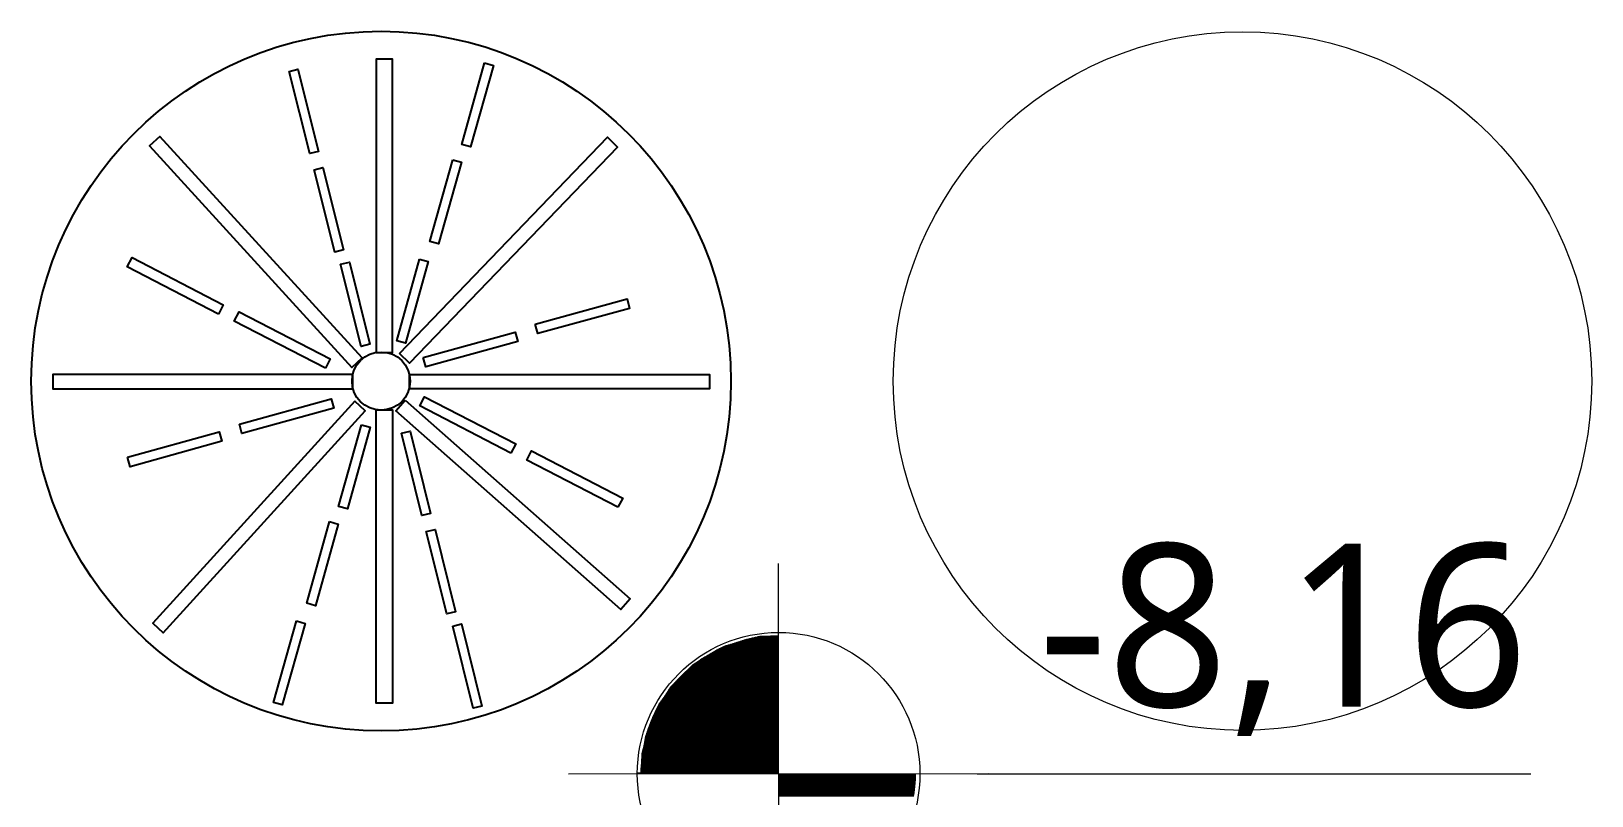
# Model space of a CAD drawing. Header units: millimetres. Extents: x 809 to 8159, y 33 to 4533.
# Drawn here: x 6592.3 to 6726.3, y 2395.2 to 2460.9 of the extents above; entities that cross this region are included whole.
import ezdxf

# ---------------------------------------------------------------- set-up
doc = ezdxf.new("R2010")
doc.units = ezdxf.units.MM
doc.layers.add('03 MENFEZ', color=3, linetype='Continuous')
doc.layers.add('AHŞAP KONFERANS SALONU TAVAN', color=6, linetype='Continuous', lineweight=0)
doc.layers.add('cevre kotlar', color=6, linetype='Continuous', lineweight=0)
doc.styles.get("Standard").update_dxf_attribs({"font": 'arial.ttf'})

# ---------------------------------------------------------------- blocks, each defined once
blk = doc.blocks.new('K_K')
at = {"layer": 'cevre kotlar', "color": 2, "lineweight": 0}
for p, q in [((-0.0088, 0.0012), (-0.0085, 0.7383)), ((-0.22, 0.438), (-0.0086, 0.438)), ((-0.2184, 0.4388), (-0.0086, 0.4388)), ((-0.2169, 0.4396), (-0.0086, 0.4396)), ((-0.2154, 0.4403), (-0.0086, 0.4403)), ((-0.2138, 0.4411), (-0.0086, 0.4411)), ((-0.2123, 0.4419), (-0.0086, 0.4419)), ((-0.2108, 0.4426), (-0.0086, 0.4426)), ((-0.2092, 0.4434), (-0.0086, 0.4434)), ((-0.2077, 0.4442), (-0.0086, 0.4442)), ((-0.2062, 0.4449), (-0.0086, 0.4449)), ((-0.2046, 0.4457), (-0.0086, 0.4457)), ((-0.2031, 0.4465), (-0.0086, 0.4465)), ((-0.2016, 0.4472), (-0.0086, 0.4472)), ((-0.2, 0.448), (-0.0086, 0.448)), ((-0.1985, 0.4488), (-0.0086, 0.4488)), ((-0.1966, 0.4495), (-0.0086, 0.4495)), ((-0.1939, 0.4503), (-0.0086, 0.4503)), ((-0.1911, 0.4511), (-0.0086, 0.4511)), ((-0.1883, 0.4518), (-0.0086, 0.4518)), ((-0.1856, 0.4526), (-0.0086, 0.4526)), ((-0.1828, 0.4534), (-0.0086, 0.4534)), ((-0.1801, 0.4541), (-0.0086, 0.4541)), ((-0.1773, 0.4549), (-0.0086, 0.4549)), ((-0.1745, 0.4557), (-0.0086, 0.4557)), ((-0.1718, 0.4565), (-0.0086, 0.4565)), ((-0.169, 0.4572), (-0.0086, 0.4572)), ((-0.1663, 0.458), (-0.0086, 0.458)), ((-0.164, 0.4588), (-0.0086, 0.4588)), ((-0.1617, 0.4595), (-0.0086, 0.4595)), ((-0.1594, 0.4603), (-0.0086, 0.4603)), ((-0.1571, 0.4611), (-0.0086, 0.4611)), ((-0.1548, 0.4618), (-0.0086, 0.4618)), ((-0.1525, 0.4626), (-0.0086, 0.4626)), ((-0.1502, 0.4634), (-0.0086, 0.4634)), ((-0.1479, 0.4641), (-0.0086, 0.4641)), ((-0.1456, 0.4649), (-0.0086, 0.4649)), ((-0.1433, 0.4657), (-0.0086, 0.4657)), ((-0.141, 0.4664), (-0.0086, 0.4664)), ((-0.1387, 0.4672), (-0.0086, 0.4672)), ((-0.1364, 0.468), (-0.0086, 0.468)), ((-0.1341, 0.4687), (-0.0086, 0.4687)), ((-0.1317, 0.4695), (-0.0086, 0.4695)), ((-0.1294, 0.4703), (-0.0086, 0.4703)), ((-0.1271, 0.471), (-0.0086, 0.471)), ((-0.1246, 0.4718), (-0.0086, 0.4718)), ((-0.1213, 0.4726), (-0.0086, 0.4726)), ((-0.1179, 0.4733), (-0.0086, 0.4733)), ((-0.1146, 0.4741), (-0.0086, 0.4741)), ((-0.1112, 0.4749), (-0.0086, 0.4749)), ((-0.1079, 0.4756), (-0.0086, 0.4756)), ((-0.1045, 0.4764), (-0.0086, 0.4764)), ((-0.1011, 0.4772), (-0.0086, 0.4772)), ((-0.0978, 0.4779), (-0.0086, 0.4779)), ((-0.0944, 0.4787), (-0.0086, 0.4787)), ((-0.0911, 0.4795), (-0.0086, 0.4795)), ((-0.0877, 0.4802), (-0.0086, 0.4802)), ((-0.0844, 0.481), (-0.0086, 0.481)), ((-0.081, 0.4818), (-0.0086, 0.4818)), ((-0.0776, 0.4825), (-0.0086, 0.4825)), ((-0.0743, 0.4833), (-0.0086, 0.4833)), ((-0.0374, 0.4841), (-0.0086, 0.4841)), ((-0.309, 0.3836), (-0.0086, 0.3836)), ((-0.3078, 0.3843), (-0.0086, 0.3843)), ((-0.3067, 0.3851), (-0.0086, 0.3851)), ((-0.3056, 0.3859), (-0.0086, 0.3859)), ((-0.3045, 0.3866), (-0.0086, 0.3866)), ((-0.3033, 0.3874), (-0.0086, 0.3874)), ((-0.3022, 0.3882), (-0.0086, 0.3882)), ((-0.3011, 0.3889), (-0.0086, 0.3889)), ((-0.3, 0.3897), (-0.0086, 0.3897)), ((-0.2989, 0.3905), (-0.0086, 0.3905)), ((-0.2977, 0.3912), (-0.0086, 0.3912)), ((-0.2966, 0.392), (-0.0086, 0.392)), ((-0.2955, 0.3928), (-0.0086, 0.3928)), ((-0.2944, 0.3935), (-0.0086, 0.3935)), ((-0.2933, 0.3943), (-0.0086, 0.3943)), ((-0.2921, 0.3951), (-0.0086, 0.3951)), ((-0.291, 0.3958), (-0.0086, 0.3958)), ((-0.2899, 0.3966), (-0.0086, 0.3966)), ((-0.2888, 0.3974), (-0.0086, 0.3974)), ((-0.2876, 0.3981), (-0.0086, 0.3981)), ((-0.2865, 0.3989), (-0.0086, 0.3989)), ((-0.2854, 0.3997), (-0.0086, 0.3997)), ((-0.2843, 0.4004), (-0.0086, 0.4004)), ((-0.2832, 0.4012), (-0.0086, 0.4012)), ((-0.282, 0.402), (-0.0086, 0.402)), ((-0.2809, 0.4027), (-0.0086, 0.4027)), ((-0.2798, 0.4035), (-0.0086, 0.4035)), ((-0.2787, 0.4043), (-0.0086, 0.4043)), ((-0.2775, 0.405), (-0.0086, 0.405)), ((-0.2761, 0.4058), (-0.0086, 0.4058)), ((-0.2748, 0.4066), (-0.0086, 0.4066)), ((-0.2735, 0.4073), (-0.0086, 0.4073)), ((-0.2722, 0.4081), (-0.0086, 0.4081)), ((-0.2709, 0.4089), (-0.0086, 0.4089)), ((-0.2695, 0.4096), (-0.0086, 0.4096)), ((-0.2682, 0.4104), (-0.0086, 0.4104)), ((-0.2669, 0.4112), (-0.0086, 0.4112)), ((-0.2656, 0.4119), (-0.0086, 0.4119)), ((-0.2643, 0.4127), (-0.0086, 0.4127)), ((-0.2629, 0.4135), (-0.0086, 0.4135)), ((-0.2616, 0.4142), (-0.0086, 0.4142)), ((-0.2603, 0.415), (-0.0086, 0.415)), ((-0.259, 0.4158), (-0.0086, 0.4158)), ((-0.2576, 0.4166), (-0.0086, 0.4166)), ((-0.2563, 0.4173), (-0.0086, 0.4173)), ((-0.255, 0.4181), (-0.0086, 0.4181)), ((-0.2537, 0.4189), (-0.0086, 0.4189)), ((-0.2524, 0.4196), (-0.0086, 0.4196)), ((-0.251, 0.4204), (-0.0086, 0.4204)), ((-0.2497, 0.4212), (-0.0086, 0.4212)), ((-0.2484, 0.4219), (-0.0086, 0.4219)), ((-0.2471, 0.4227), (-0.0086, 0.4227)), ((-0.2458, 0.4235), (-0.0086, 0.4235)), ((-0.2444, 0.4242), (-0.0086, 0.4242)), ((-0.2431, 0.425), (-0.0086, 0.425)), ((-0.2418, 0.4258), (-0.0086, 0.4258)), ((-0.2405, 0.4265), (-0.0086, 0.4265)), ((-0.2391, 0.4273), (-0.0086, 0.4273)), ((-0.2378, 0.4281), (-0.0086, 0.4281)), ((-0.2365, 0.4288), (-0.0086, 0.4288)), ((-0.2352, 0.4296), (-0.0086, 0.4296)), ((-0.2339, 0.4304), (-0.0086, 0.4304)), ((-0.2325, 0.4311), (-0.0086, 0.4311)), ((-0.2312, 0.4319), (-0.0086, 0.4319)), ((-0.2299, 0.4327), (-0.0086, 0.4327)), ((-0.2286, 0.4334), (-0.0086, 0.4334)), ((-0.2273, 0.4342), (-0.0086, 0.4342)), ((-0.2259, 0.435), (-0.0086, 0.435)), ((-0.2246, 0.4357), (-0.0086, 0.4357)), ((-0.223, 0.4365), (-0.0086, 0.4365)), ((-0.2215, 0.4373), (-0.0086, 0.4373)), ((-0.3659, 0.3283), (-0.0086, 0.3283)), ((-0.3651, 0.3291), (-0.0086, 0.3291)), ((-0.3644, 0.3298), (-0.0086, 0.3298)), ((-0.3637, 0.3306), (-0.0086, 0.3306)), ((-0.3629, 0.3314), (-0.0086, 0.3314)), ((-0.3622, 0.3321), (-0.0086, 0.3321)), ((-0.3615, 0.3329), (-0.0086, 0.3329)), ((-0.3607, 0.3337), (-0.0086, 0.3337)), ((-0.36, 0.3344), (-0.0086, 0.3344)), ((-0.3593, 0.3352), (-0.0086, 0.3352)), ((-0.3585, 0.336), (-0.0086, 0.336)), ((-0.3578, 0.3367), (-0.0086, 0.3367)), ((-0.3571, 0.3375), (-0.0086, 0.3375)), ((-0.3563, 0.3383), (-0.0086, 0.3383)), ((-0.3556, 0.339), (-0.0086, 0.339)), ((-0.3549, 0.3398), (-0.0086, 0.3398)), ((-0.3541, 0.3406), (-0.0086, 0.3406)), ((-0.3534, 0.3414), (-0.0086, 0.3414)), ((-0.3526, 0.3421), (-0.0086, 0.3421)), ((-0.3518, 0.3429), (-0.0086, 0.3429)), ((-0.351, 0.3437), (-0.0086, 0.3437)), ((-0.3502, 0.3444), (-0.0086, 0.3444)), ((-0.3494, 0.3452), (-0.0086, 0.3452)), ((-0.3486, 0.346), (-0.0086, 0.346)), ((-0.3478, 0.3467), (-0.0086, 0.3467)), ((-0.347, 0.3475), (-0.0086, 0.3475)), ((-0.3462, 0.3483), (-0.0086, 0.3483)), ((-0.3454, 0.349), (-0.0086, 0.349)), ((-0.3446, 0.3498), (-0.0086, 0.3498)), ((-0.3438, 0.3506), (-0.0086, 0.3506)), ((-0.343, 0.3513), (-0.0086, 0.3513)), ((-0.3422, 0.3521), (-0.0086, 0.3521)), ((-0.3414, 0.3529), (-0.0086, 0.3529)), ((-0.3406, 0.3536), (-0.0086, 0.3536)), ((-0.3398, 0.3544), (-0.0086, 0.3544)), ((-0.339, 0.3552), (-0.0086, 0.3552)), ((-0.3382, 0.3559), (-0.0086, 0.3559)), ((-0.3374, 0.3567), (-0.0086, 0.3567)), ((-0.3366, 0.3575), (-0.0086, 0.3575)), ((-0.3358, 0.3582), (-0.0086, 0.3582)), ((-0.335, 0.359), (-0.0086, 0.359)), ((-0.3342, 0.3598), (-0.0086, 0.3598)), ((-0.3334, 0.3605), (-0.0086, 0.3605)), ((-0.3326, 0.3613), (-0.0086, 0.3613)), ((-0.3318, 0.3621), (-0.0086, 0.3621)), ((-0.331, 0.3628), (-0.0086, 0.3628)), ((-0.3302, 0.3636), (-0.0086, 0.3636)), ((-0.3294, 0.3644), (-0.0086, 0.3644)), ((-0.3286, 0.3651), (-0.0086, 0.3651)), ((-0.3278, 0.3659), (-0.0086, 0.3659)), ((-0.327, 0.3667), (-0.0086, 0.3667)), ((-0.3262, 0.3674), (-0.0086, 0.3674)), ((-0.3254, 0.3682), (-0.0086, 0.3682)), ((-0.3246, 0.369), (-0.0086, 0.369)), ((-0.3238, 0.3697), (-0.0086, 0.3697)), ((-0.323, 0.3705), (-0.0086, 0.3705)), ((-0.3222, 0.3713), (-0.0086, 0.3713)), ((-0.3214, 0.372), (-0.0086, 0.372)), ((-0.3206, 0.3728), (-0.0086, 0.3728)), ((-0.3198, 0.3736), (-0.0086, 0.3736)), ((-0.319, 0.3743), (-0.0086, 0.3743)), ((-0.3182, 0.3751), (-0.0086, 0.3751)), ((-0.3174, 0.3759), (-0.0086, 0.3759)), ((-0.3166, 0.3766), (-0.0086, 0.3766)), ((-0.3158, 0.3774), (-0.0086, 0.3774)), ((-0.315, 0.3782), (-0.0086, 0.3782)), ((-0.3142, 0.379), (-0.0086, 0.379)), ((-0.3134, 0.3797), (-0.0086, 0.3797)), ((-0.3126, 0.3805), (-0.0086, 0.3805)), ((-0.3118, 0.3813), (-0.0086, 0.3813)), ((-0.311, 0.382), (-0.0086, 0.382)), ((-0.3101, 0.3828), (-0.0086, 0.3828)), ((-0.4083, 0.2738), (-0.0086, 0.2738)), ((-0.4077, 0.2746), (-0.0086, 0.2746)), ((-0.4072, 0.2754), (-0.0086, 0.2754)), ((-0.4067, 0.2761), (-0.0086, 0.2761)), ((-0.4062, 0.2769), (-0.0086, 0.2769)), ((-0.4057, 0.2777), (-0.0086, 0.2777)), ((-0.4052, 0.2784), (-0.0086, 0.2784)), ((-0.4047, 0.2792), (-0.0086, 0.2792)), ((-0.4043, 0.28), (-0.0086, 0.28)), ((-0.4038, 0.2807), (-0.0086, 0.2807)), ((-0.4033, 0.2815), (-0.0086, 0.2815)), ((-0.4028, 0.2823), (-0.0086, 0.2823)), ((-0.4023, 0.283), (-0.0086, 0.283)), ((-0.4019, 0.2838), (-0.0086, 0.2838)), ((-0.4014, 0.2846), (-0.0086, 0.2846)), ((-0.4009, 0.2853), (-0.0086, 0.2853)), ((-0.4004, 0.2861), (-0.0086, 0.2861)), ((-0.3999, 0.2869), (-0.0086, 0.2869)), ((-0.3995, 0.2876), (-0.0086, 0.2876)), ((-0.399, 0.2884), (-0.0086, 0.2884)), ((-0.3985, 0.2892), (-0.0086, 0.2892)), ((-0.398, 0.2899), (-0.0086, 0.2899)), ((-0.3975, 0.2907), (-0.0086, 0.2907)), ((-0.3971, 0.2915), (-0.0086, 0.2915)), ((-0.3966, 0.2922), (-0.0086, 0.2922)), ((-0.3961, 0.293), (-0.0086, 0.293)), ((-0.3956, 0.2938), (-0.0086, 0.2938)), ((-0.3951, 0.2945), (-0.0086, 0.2945)), ((-0.3947, 0.2953), (-0.0086, 0.2953)), ((-0.3942, 0.2961), (-0.0086, 0.2961)), ((-0.3937, 0.2968), (-0.0086, 0.2968)), ((-0.3932, 0.2976), (-0.0086, 0.2976)), ((-0.3927, 0.2984), (-0.0086, 0.2984)), ((-0.3923, 0.2991), (-0.0086, 0.2991)), ((-0.3918, 0.2999), (-0.0086, 0.2999)), ((-0.3913, 0.3007), (-0.0086, 0.3007)), ((-0.3908, 0.3014), (-0.0086, 0.3014)), ((-0.3903, 0.3022), (-0.0086, 0.3022)), ((-0.3899, 0.303), (-0.0086, 0.303)), ((-0.3893, 0.3038), (-0.0086, 0.3038)), ((-0.3886, 0.3045), (-0.0086, 0.3045)), ((-0.3878, 0.3053), (-0.0086, 0.3053)), ((-0.3871, 0.3061), (-0.0086, 0.3061)), ((-0.3864, 0.3068), (-0.0086, 0.3068)), ((-0.3856, 0.3076), (-0.0086, 0.3076)), ((-0.3849, 0.3084), (-0.0086, 0.3084)), ((-0.3842, 0.3091), (-0.0086, 0.3091)), ((-0.3834, 0.3099), (-0.0086, 0.3099)), ((-0.3827, 0.3107), (-0.0086, 0.3107)), ((-0.382, 0.3114), (-0.0086, 0.3114)), ((-0.3812, 0.3122), (-0.0086, 0.3122)), ((-0.3805, 0.313), (-0.0086, 0.313)), ((-0.3798, 0.3137), (-0.0086, 0.3137)), ((-0.379, 0.3145), (-0.0086, 0.3145)), ((-0.3783, 0.3153), (-0.0086, 0.3153)), ((-0.3776, 0.316), (-0.0086, 0.316)), ((-0.3768, 0.3168), (-0.0086, 0.3168)), ((-0.3761, 0.3176), (-0.0086, 0.3176)), ((-0.3754, 0.3183), (-0.0086, 0.3183)), ((-0.3746, 0.3191), (-0.0086, 0.3191)), ((-0.3739, 0.3199), (-0.0086, 0.3199)), ((-0.3732, 0.3206), (-0.0086, 0.3206)), ((-0.3724, 0.3214), (-0.0086, 0.3214)), ((-0.3717, 0.3222), (-0.0086, 0.3222)), ((-0.371, 0.3229), (-0.0086, 0.3229)), ((-0.3703, 0.3237), (-0.0086, 0.3237)), ((-0.3695, 0.3245), (-0.0086, 0.3245)), ((-0.3688, 0.3252), (-0.0086, 0.3252)), ((-0.3681, 0.326), (-0.0086, 0.326)), ((-0.3673, 0.3268), (-0.0086, 0.3268)), ((-0.3666, 0.3275), (-0.0086, 0.3275)), ((-0.4414, 0.2193), (-0.0086, 0.2193)), ((-0.4411, 0.2201), (-0.0086, 0.2201)), ((-0.4407, 0.2209), (-0.0086, 0.2209)), ((-0.4403, 0.2216), (-0.0086, 0.2216)), ((-0.44, 0.2224), (-0.0086, 0.2224)), ((-0.4396, 0.2232), (-0.0086, 0.2232)), ((-0.4392, 0.2239), (-0.0086, 0.2239)), ((-0.4389, 0.2247), (-0.0086, 0.2247)), ((-0.4385, 0.2255), (-0.0086, 0.2255)), ((-0.4381, 0.2263), (-0.0086, 0.2263)), ((-0.4378, 0.227), (-0.0086, 0.227)), ((-0.4374, 0.2278), (-0.0086, 0.2278)), ((-0.437, 0.2286), (-0.0086, 0.2286)), ((-0.4366, 0.2293), (-0.0086, 0.2293)), ((-0.4363, 0.2301), (-0.0086, 0.2301)), ((-0.4359, 0.2309), (-0.0086, 0.2309)), ((-0.4355, 0.2316), (-0.0086, 0.2316)), ((-0.4352, 0.2324), (-0.0086, 0.2324)), ((-0.4348, 0.2332), (-0.0086, 0.2332)), ((-0.4344, 0.2339), (-0.0086, 0.2339)), ((-0.4341, 0.2347), (-0.0086, 0.2347)), ((-0.4337, 0.2355), (-0.0086, 0.2355)), ((-0.4333, 0.2362), (-0.0086, 0.2362)), ((-0.4329, 0.237), (-0.0086, 0.237)), ((-0.4326, 0.2378), (-0.0086, 0.2378)), ((-0.4322, 0.2385), (-0.0086, 0.2385)), ((-0.4318, 0.2393), (-0.0086, 0.2393)), ((-0.4315, 0.2401), (-0.0086, 0.2401)), ((-0.4311, 0.2408), (-0.0086, 0.2408)), ((-0.4307, 0.2416), (-0.0086, 0.2416)), ((-0.4304, 0.2424), (-0.0086, 0.2424)), ((-0.43, 0.2431), (-0.0086, 0.2431)), ((-0.4296, 0.2439), (-0.0086, 0.2439)), ((-0.4293, 0.2447), (-0.0086, 0.2447)), ((-0.4288, 0.2454), (-0.0086, 0.2454)), ((-0.4283, 0.2462), (-0.0086, 0.2462)), ((-0.4277, 0.247), (-0.0086, 0.247)), ((-0.4271, 0.2477), (-0.0086, 0.2477)), ((-0.4266, 0.2485), (-0.0086, 0.2485)), ((-0.426, 0.2493), (-0.0086, 0.2493)), ((-0.4255, 0.25), (-0.0086, 0.25)), ((-0.4249, 0.2508), (-0.0086, 0.2508)), ((-0.4244, 0.2516), (-0.0086, 0.2516)), ((-0.4238, 0.2523), (-0.0086, 0.2523)), ((-0.4233, 0.2531), (-0.0086, 0.2531)), ((-0.4227, 0.2539), (-0.0086, 0.2539)), ((-0.4222, 0.2546), (-0.0086, 0.2546)), ((-0.4216, 0.2554), (-0.0086, 0.2554)), ((-0.4211, 0.2562), (-0.0086, 0.2562)), ((-0.4205, 0.2569), (-0.0086, 0.2569)), ((-0.4199, 0.2577), (-0.0086, 0.2577)), ((-0.4194, 0.2585), (-0.0086, 0.2585)), ((-0.4188, 0.2592), (-0.0086, 0.2592)), ((-0.4183, 0.26), (-0.0086, 0.26)), ((-0.4177, 0.2608), (-0.0086, 0.2608)), ((-0.4172, 0.2615), (-0.0086, 0.2615)), ((-0.4166, 0.2623), (-0.0086, 0.2623)), ((-0.4161, 0.2631), (-0.0086, 0.2631)), ((-0.4155, 0.2638), (-0.0086, 0.2638)), ((-0.415, 0.2646), (-0.0086, 0.2646)), ((-0.4144, 0.2654), (-0.0086, 0.2654)), ((-0.4138, 0.2662), (-0.0086, 0.2662)), ((-0.4133, 0.2669), (-0.0086, 0.2669)), ((-0.4127, 0.2677), (-0.0086, 0.2677)), ((-0.4122, 0.2685), (-0.0086, 0.2685)), ((-0.4116, 0.2692), (-0.0086, 0.2692)), ((-0.4111, 0.27), (-0.0086, 0.27)), ((-0.4105, 0.2708), (-0.0086, 0.2708)), ((-0.41, 0.2715), (-0.0086, 0.2715)), ((-0.4094, 0.2723), (-0.0086, 0.2723)), ((-0.4089, 0.2731), (-0.0086, 0.2731)), ((-0.4646, 0.1649), (-0.0086, 0.1649)), ((-0.4643, 0.1656), (-0.0086, 0.1656)), ((-0.464, 0.1664), (-0.0086, 0.1664)), ((-0.4637, 0.1672), (-0.0086, 0.1672)), ((-0.4634, 0.1679), (-0.0086, 0.1679)), ((-0.4631, 0.1687), (-0.0086, 0.1687)), ((-0.4628, 0.1695), (-0.0086, 0.1695)), ((-0.4625, 0.1702), (-0.0086, 0.1702)), ((-0.4622, 0.171), (-0.0086, 0.171)), ((-0.4619, 0.1718), (-0.0086, 0.1718)), ((-0.4616, 0.1725), (-0.0086, 0.1725)), ((-0.4613, 0.1733), (-0.0086, 0.1733)), ((-0.461, 0.1741), (-0.0086, 0.1741)), ((-0.4607, 0.1748), (-0.0086, 0.1748)), ((-0.4604, 0.1756), (-0.0086, 0.1756)), ((-0.4601, 0.1764), (-0.0086, 0.1764)), ((-0.4598, 0.1771), (-0.0086, 0.1771)), ((-0.4595, 0.1779), (-0.0086, 0.1779)), ((-0.4592, 0.1787), (-0.0086, 0.1787)), ((-0.4589, 0.1794), (-0.0086, 0.1794)), ((-0.4586, 0.1802), (-0.0086, 0.1802)), ((-0.4583, 0.181), (-0.0086, 0.181)), ((-0.458, 0.1817), (-0.0086, 0.1817)), ((-0.4577, 0.1825), (-0.0086, 0.1825)), ((-0.4574, 0.1833), (-0.0086, 0.1833)), ((-0.4571, 0.184), (-0.0086, 0.184)), ((-0.4568, 0.1848), (-0.0086, 0.1848)), ((-0.4565, 0.1856), (-0.0086, 0.1856)), ((-0.4562, 0.1863), (-0.0086, 0.1863)), ((-0.4559, 0.1871), (-0.0086, 0.1871)), ((-0.4556, 0.1879), (-0.0086, 0.1879)), ((-0.4553, 0.1887), (-0.0086, 0.1887)), ((-0.455, 0.1894), (-0.0086, 0.1894)), ((-0.4547, 0.1902), (-0.0086, 0.1902)), ((-0.4544, 0.191), (-0.0086, 0.191)), ((-0.4541, 0.1917), (-0.0086, 0.1917)), ((-0.4538, 0.1925), (-0.0086, 0.1925)), ((-0.4535, 0.1933), (-0.0086, 0.1933)), ((-0.4532, 0.194), (-0.0086, 0.194)), ((-0.4529, 0.1948), (-0.0086, 0.1948)), ((-0.4526, 0.1956), (-0.0086, 0.1956)), ((-0.4523, 0.1963), (-0.0086, 0.1963)), ((-0.452, 0.1971), (-0.0086, 0.1971)), ((-0.4517, 0.1979), (-0.0086, 0.1979)), ((-0.4514, 0.1986), (-0.0086, 0.1986)), ((-0.4511, 0.1994), (-0.0086, 0.1994)), ((-0.4507, 0.2002), (-0.0086, 0.2002)), ((-0.4503, 0.2009), (-0.0086, 0.2009)), ((-0.4499, 0.2017), (-0.0086, 0.2017)), ((-0.4496, 0.2025), (-0.0086, 0.2025)), ((-0.4492, 0.2032), (-0.0086, 0.2032)), ((-0.4488, 0.204), (-0.0086, 0.204)), ((-0.4485, 0.2048), (-0.0086, 0.2048)), ((-0.4481, 0.2055), (-0.0086, 0.2055)), ((-0.4477, 0.2063), (-0.0086, 0.2063)), ((-0.4474, 0.2071), (-0.0086, 0.2071)), ((-0.447, 0.2078), (-0.0086, 0.2078)), ((-0.4466, 0.2086), (-0.0086, 0.2086)), ((-0.4462, 0.2094), (-0.0086, 0.2094)), ((-0.4459, 0.2101), (-0.0086, 0.2101)), ((-0.4455, 0.2109), (-0.0086, 0.2109)), ((-0.4451, 0.2117), (-0.0086, 0.2117)), ((-0.4448, 0.2124), (-0.0086, 0.2124)), ((-0.4444, 0.2132), (-0.0086, 0.2132)), ((-0.444, 0.214), (-0.0086, 0.214)), ((-0.4437, 0.2147), (-0.0086, 0.2147)), ((-0.4433, 0.2155), (-0.0086, 0.2155)), ((-0.4429, 0.2163), (-0.0086, 0.2163)), ((-0.4426, 0.217), (-0.0086, 0.217)), ((-0.4422, 0.2178), (-0.0086, 0.2178)), ((-0.4418, 0.2186), (-0.0086, 0.2186)), ((-0.4802, 0.1096), (-0.0086, 0.1096)), ((-0.4801, 0.1104), (-0.0086, 0.1104)), ((-0.48, 0.1111), (-0.0086, 0.1111)), ((-0.4798, 0.1119), (-0.0086, 0.1119)), ((-0.4797, 0.1127), (-0.0086, 0.1127)), ((-0.4796, 0.1135), (-0.0086, 0.1135)), ((-0.4795, 0.1142), (-0.0086, 0.1142)), ((-0.4793, 0.115), (-0.0086, 0.115)), ((-0.4792, 0.1158), (-0.0086, 0.1158)), ((-0.4791, 0.1165), (-0.0086, 0.1165)), ((-0.4789, 0.1173), (-0.0086, 0.1173)), ((-0.4788, 0.1181), (-0.0086, 0.1181)), ((-0.4787, 0.1188), (-0.0086, 0.1188)), ((-0.4786, 0.1196), (-0.0086, 0.1196)), ((-0.4784, 0.1204), (-0.0086, 0.1204)), ((-0.4783, 0.1211), (-0.0086, 0.1211)), ((-0.4782, 0.1219), (-0.0086, 0.1219)), ((-0.478, 0.1227), (-0.0086, 0.1227)), ((-0.4779, 0.1234), (-0.0086, 0.1234)), ((-0.4778, 0.1242), (-0.0086, 0.1242)), ((-0.4777, 0.125), (-0.0086, 0.125)), ((-0.4775, 0.1257), (-0.0086, 0.1257)), ((-0.4774, 0.1265), (-0.0086, 0.1265)), ((-0.4773, 0.1273), (-0.0086, 0.1273)), ((-0.4772, 0.128), (-0.0086, 0.128)), ((-0.477, 0.1288), (-0.0086, 0.1288)), ((-0.4767, 0.1296), (-0.0086, 0.1296)), ((-0.4765, 0.1303), (-0.0086, 0.1303)), ((-0.4762, 0.1311), (-0.0086, 0.1311)), ((-0.4759, 0.1319), (-0.0086, 0.1319)), ((-0.4757, 0.1326), (-0.0086, 0.1326)), ((-0.4754, 0.1334), (-0.0086, 0.1334)), ((-0.4752, 0.1342), (-0.0086, 0.1342)), ((-0.4749, 0.1349), (-0.0086, 0.1349)), ((-0.4747, 0.1357), (-0.0086, 0.1357)), ((-0.4744, 0.1365), (-0.0086, 0.1365)), ((-0.4741, 0.1372), (-0.0086, 0.1372)), ((-0.4739, 0.138), (-0.0086, 0.138)), ((-0.4736, 0.1388), (-0.0086, 0.1388)), ((-0.4734, 0.1395), (-0.0086, 0.1395)), ((-0.4731, 0.1403), (-0.0086, 0.1403)), ((-0.4729, 0.1411), (-0.0086, 0.1411)), ((-0.4726, 0.1418), (-0.0086, 0.1418)), ((-0.4724, 0.1426), (-0.0086, 0.1426)), ((-0.4721, 0.1434), (-0.0086, 0.1434)), ((-0.4718, 0.1441), (-0.0086, 0.1441)), ((-0.4716, 0.1449), (-0.0086, 0.1449)), ((-0.4713, 0.1457), (-0.0086, 0.1457)), ((-0.4711, 0.1464), (-0.0086, 0.1464)), ((-0.4708, 0.1472), (-0.0086, 0.1472)), ((-0.4706, 0.148), (-0.0086, 0.148)), ((-0.4703, 0.1487), (-0.0086, 0.1487)), ((-0.4701, 0.1495), (-0.0086, 0.1495)), ((-0.4698, 0.1503), (-0.0086, 0.1503)), ((-0.4695, 0.1511), (-0.0086, 0.1511)), ((-0.4693, 0.1518), (-0.0086, 0.1518)), ((-0.469, 0.1526), (-0.0086, 0.1526)), ((-0.4688, 0.1534), (-0.0086, 0.1534)), ((-0.4685, 0.1541), (-0.0086, 0.1541)), ((-0.4683, 0.1549), (-0.0086, 0.1549)), ((-0.468, 0.1557), (-0.0086, 0.1557)), ((-0.4678, 0.1564), (-0.0086, 0.1564)), ((-0.4675, 0.1572), (-0.0086, 0.1572)), ((-0.4672, 0.158), (-0.0086, 0.158)), ((-0.467, 0.1587), (-0.0086, 0.1587)), ((-0.4667, 0.1595), (-0.0086, 0.1595)), ((-0.4664, 0.1603), (-0.0086, 0.1603)), ((-0.4661, 0.161), (-0.0086, 0.161)), ((-0.4658, 0.1618), (-0.0086, 0.1618)), ((-0.4655, 0.1626), (-0.0086, 0.1626)), ((-0.4652, 0.1633), (-0.0086, 0.1633)), ((-0.4649, 0.1641), (-0.0086, 0.1641)), ((-0.4899, 0.0567), (-0.0086, 0.0567)), ((-0.4899, 0.0559), (-0.0086, 0.0559)), ((-0.4899, 0.0551), (-0.0086, 0.0551)), ((-0.4898, 0.0582), (-0.0086, 0.0582)), ((-0.4898, 0.0574), (-0.0086, 0.0574)), ((-0.4897, 0.0605), (-0.0086, 0.0605)), ((-0.4897, 0.0597), (-0.0086, 0.0597)), ((-0.4897, 0.059), (-0.0086, 0.059)), ((-0.4896, 0.0628), (-0.0086, 0.0628)), ((-0.4896, 0.062), (-0.0086, 0.062)), ((-0.4896, 0.0613), (-0.0086, 0.0613)), ((-0.4895, 0.0643), (-0.0086, 0.0643)), ((-0.4895, 0.0636), (-0.0086, 0.0636)), ((-0.4894, 0.0666), (-0.0086, 0.0666)), ((-0.4894, 0.0659), (-0.0086, 0.0659)), ((-0.4894, 0.0651), (-0.0086, 0.0651)), ((-0.4893, 0.0682), (-0.0086, 0.0682)), ((-0.4893, 0.0674), (-0.0086, 0.0674)), ((-0.4892, 0.0705), (-0.0086, 0.0705)), ((-0.4892, 0.0697), (-0.0086, 0.0697)), ((-0.4892, 0.0689), (-0.0086, 0.0689)), ((-0.4891, 0.0712), (-0.0086, 0.0712)), ((-0.489, 0.072), (-0.0086, 0.072)), ((-0.4888, 0.0728), (-0.0086, 0.0728)), ((-0.4886, 0.0735), (-0.0086, 0.0735)), ((-0.4884, 0.0743), (-0.0086, 0.0743)), ((-0.4882, 0.0751), (-0.0086, 0.0751)), ((-0.488, 0.0759), (-0.0086, 0.0759)), ((-0.4878, 0.0766), (-0.0086, 0.0766)), ((-0.4876, 0.0774), (-0.0086, 0.0774)), ((-0.4874, 0.0782), (-0.0086, 0.0782)), ((-0.4872, 0.0789), (-0.0086, 0.0789)), ((-0.487, 0.0797), (-0.0086, 0.0797)), ((-0.4868, 0.0805), (-0.0086, 0.0805)), ((-0.4866, 0.0812), (-0.0086, 0.0812)), ((-0.4864, 0.082), (-0.0086, 0.082)), ((-0.4862, 0.0828), (-0.0086, 0.0828)), ((-0.486, 0.0835), (-0.0086, 0.0835)), ((-0.4858, 0.0843), (-0.0086, 0.0843)), ((-0.4856, 0.0851), (-0.0086, 0.0851)), ((-0.4854, 0.0858), (-0.0086, 0.0858)), ((-0.4852, 0.0866), (-0.0086, 0.0866)), ((-0.4849, 0.0874), (-0.0086, 0.0874)), ((-0.4847, 0.0881), (-0.0086, 0.0881)), ((-0.4845, 0.0889), (-0.0086, 0.0889)), ((-0.4843, 0.0897), (-0.0086, 0.0897)), ((-0.4841, 0.0904), (-0.0086, 0.0904)), ((-0.4839, 0.0912), (-0.0086, 0.0912)), ((-0.4837, 0.092), (-0.0086, 0.092)), ((-0.4835, 0.0927), (-0.0086, 0.0927)), ((-0.4833, 0.0935), (-0.0086, 0.0935)), ((-0.4831, 0.0943), (-0.0086, 0.0943)), ((-0.4829, 0.095), (-0.0086, 0.095)), ((-0.4827, 0.0958), (-0.0086, 0.0958)), ((-0.4825, 0.0966), (-0.0086, 0.0966)), ((-0.4823, 0.0973), (-0.0086, 0.0973)), ((-0.4821, 0.0981), (-0.0086, 0.0981)), ((-0.482, 0.0989), (-0.0086, 0.0989)), ((-0.4819, 0.0996), (-0.0086, 0.0996)), ((-0.4818, 0.1004), (-0.0086, 0.1004)), ((-0.4816, 0.1012), (-0.0086, 0.1012)), ((-0.4815, 0.1019), (-0.0086, 0.1019)), ((-0.4814, 0.1027), (-0.0086, 0.1027)), ((-0.4812, 0.1035), (-0.0086, 0.1035)), ((-0.4811, 0.1042), (-0.0086, 0.1042)), ((-0.481, 0.105), (-0.0086, 0.105)), ((-0.4809, 0.1058), (-0.0086, 0.1058)), ((-0.4807, 0.1065), (-0.0086, 0.1065)), ((-0.4806, 0.1073), (-0.0086, 0.1073)), ((-0.4805, 0.1081), (-0.0086, 0.1081)), ((-0.4804, 0.1088), (-0.0086, 0.1088)), ((-0.7459, 0.0014), (-0.0086, 0.0014)), ((-0.5042, 0.0045), (-0.0086, 0.0045)), ((-0.4925, 0.0206), (-0.0086, 0.0206)), ((-0.4925, 0.0198), (-0.0086, 0.0198)), ((-0.4925, 0.0191), (-0.0086, 0.0191)), ((-0.4925, 0.0183), (-0.0086, 0.0183)), ((-0.4925, 0.0175), (-0.0086, 0.0175)), ((-0.4925, 0.0168), (-0.0086, 0.0168)), ((-0.4925, 0.016), (-0.0086, 0.016)), ((-0.4925, 0.0152), (-0.0086, 0.0152)), ((-0.4925, 0.0145), (-0.0086, 0.0145)), ((-0.4925, 0.0137), (-0.0086, 0.0137)), ((-0.4925, 0.0129), (-0.0086, 0.0129)), ((-0.4925, 0.0122), (-0.0086, 0.0122)), ((-0.4925, 0.0114), (-0.0086, 0.0114)), ((-0.4925, 0.0106), (-0.0086, 0.0106)), ((-0.4925, 0.0099), (-0.0086, 0.0099)), ((-0.4925, 0.0091), (-0.0086, 0.0091)), ((-0.4925, 0.0083), (-0.0086, 0.0083)), ((-0.4925, 0.0076), (-0.0086, 0.0076)), ((-0.4925, 0.0068), (-0.0086, 0.0068)), ((-0.4925, 0.006), (-0.0086, 0.006)), ((-0.4925, 0.0053), (-0.0086, 0.0053)), ((-0.4925, 0.0037), (-0.0086, 0.0037)), ((-0.4925, 0.003), (-0.0086, 0.003)), ((-0.4925, 0.0022), (-0.0086, 0.0022)), ((-0.4924, 0.0221), (-0.0086, 0.0221)), ((-0.4924, 0.0214), (-0.0086, 0.0214)), ((-0.4923, 0.0229), (-0.0086, 0.0229)), ((-0.4922, 0.0237), (-0.0086, 0.0237)), ((-0.4921, 0.0244), (-0.0086, 0.0244)), ((-0.492, 0.026), (-0.0086, 0.026)), ((-0.492, 0.0252), (-0.0086, 0.0252)), ((-0.4919, 0.0267), (-0.0086, 0.0267)), ((-0.4918, 0.0275), (-0.0086, 0.0275)), ((-0.4917, 0.029), (-0.0086, 0.029)), ((-0.4917, 0.0283), (-0.0086, 0.0283)), ((-0.4916, 0.0298), (-0.0086, 0.0298)), ((-0.4915, 0.0306), (-0.0086, 0.0306)), ((-0.4914, 0.0321), (-0.0086, 0.0321)), ((-0.4914, 0.0313), (-0.0086, 0.0313)), ((-0.4913, 0.0329), (-0.0086, 0.0329)), ((-0.4912, 0.0336), (-0.0086, 0.0336)), ((-0.4911, 0.0344), (-0.0086, 0.0344)), ((-0.491, 0.036), (-0.0086, 0.036)), ((-0.491, 0.0352), (-0.0086, 0.0352)), ((-0.4909, 0.0367), (-0.0086, 0.0367)), ((-0.4908, 0.0383), (-0.0086, 0.0383)), ((-0.4908, 0.0375), (-0.0086, 0.0375)), ((-0.4907, 0.0406), (-0.0086, 0.0406)), ((-0.4907, 0.0398), (-0.0086, 0.0398)), ((-0.4907, 0.039), (-0.0086, 0.039)), ((-0.4906, 0.0421), (-0.0086, 0.0421)), ((-0.4906, 0.0413), (-0.0086, 0.0413)), ((-0.4905, 0.0444), (-0.0086, 0.0444)), ((-0.4905, 0.0436), (-0.0086, 0.0436)), ((-0.4905, 0.0429), (-0.0086, 0.0429)), ((-0.4904, 0.0467), (-0.0086, 0.0467)), ((-0.4904, 0.0459), (-0.0086, 0.0459)), ((-0.4904, 0.0452), (-0.0086, 0.0452)), ((-0.4903, 0.0482), (-0.0086, 0.0482)), ((-0.4903, 0.0475), (-0.0086, 0.0475)), ((-0.4902, 0.0505), (-0.0086, 0.0505)), ((-0.4902, 0.0498), (-0.0086, 0.0498)), ((-0.4902, 0.049), (-0.0086, 0.049)), ((-0.4901, 0.0528), (-0.0086, 0.0528)), ((-0.4901, 0.0521), (-0.0086, 0.0521)), ((-0.4901, 0.0513), (-0.0086, 0.0513)), ((-0.49, 0.0544), (-0.0086, 0.0544)), ((-0.49, 0.0536), (-0.0086, 0.0536)), ((-0.0088, 0.0012), (-0.0088, -0.7359)), ((-0.0088, 0.0012), (0.7284, 0.0012)), ((-0.0088, 0.0004), (0.4725, 0.0004)), ((-0.0088, -0.0003), (0.4725, -0.0003)), ((-0.0088, -0.0011), (0.4725, -0.0011)), ((-0.0088, -0.0019), (0.4725, -0.0019)), ((-0.0088, -0.0026), (0.4725, -0.0026)), ((-0.0088, -0.0034), (0.4725, -0.0034)), ((-0.0088, -0.0042), (0.4725, -0.0042)), ((-0.0088, -0.0049), (0.4725, -0.0049)), ((-0.0088, -0.0057), (0.4725, -0.0057)), ((-0.0088, -0.0065), (0.4725, -0.0065)), ((-0.0088, -0.0072), (0.4725, -0.0072)), ((-0.0088, -0.008), (0.4725, -0.008)), ((-0.0088, -0.0088), (0.4725, -0.0088)), ((-0.0088, -0.0095), (0.4725, -0.0095)), ((-0.0088, -0.0103), (0.4725, -0.0103)), ((-0.0088, -0.0111), (0.4725, -0.0111)), ((-0.0088, -0.0119), (0.4725, -0.0119)), ((-0.0088, -0.0126), (0.4725, -0.0126)), ((-0.0088, -0.0134), (0.4725, -0.0134)), ((-0.0088, -0.0142), (0.4725, -0.0142)), ((-0.0088, -0.0149), (0.4724, -0.0149)), ((-0.0088, -0.0157), (0.4723, -0.0157)), ((-0.0088, -0.0165), (0.4723, -0.0165)), ((-0.0088, -0.0172), (0.4722, -0.0172)), ((-0.0088, -0.018), (0.4721, -0.018)), ((-0.0088, -0.0188), (0.472, -0.0188)), ((-0.0088, -0.0195), (0.472, -0.0195)), ((-0.0088, -0.0203), (0.4719, -0.0203)), ((-0.0088, -0.0211), (0.4718, -0.0211)), ((-0.0088, -0.0218), (0.4718, -0.0218)), ((-0.0088, -0.0226), (0.4717, -0.0226)), ((-0.0088, -0.0234), (0.4716, -0.0234)), ((-0.0088, -0.0241), (0.4715, -0.0241)), ((-0.0088, -0.0249), (0.4715, -0.0249)), ((-0.0088, -0.0257), (0.4714, -0.0257)), ((-0.0088, -0.0264), (0.4713, -0.0264)), ((-0.0088, -0.0272), (0.4712, -0.0272)), ((-0.0088, -0.028), (0.4712, -0.028)), ((-0.0088, -0.0287), (0.4711, -0.0287)), ((-0.0088, -0.0295), (0.471, -0.0295)), ((-0.0088, -0.0303), (0.4709, -0.0303)), ((-0.0088, -0.031), (0.4709, -0.031)), ((-0.0088, -0.0318), (0.4708, -0.0318)), ((-0.0088, -0.0326), (0.4707, -0.0326)), ((-0.0088, -0.0333), (0.4707, -0.0333)), ((-0.0088, -0.0341), (0.4706, -0.0341)), ((-0.0088, -0.0349), (0.4705, -0.0349)), ((-0.0088, -0.0356), (0.4704, -0.0356)), ((-0.0088, -0.0364), (0.4704, -0.0364)), ((-0.0088, -0.0372), (0.4703, -0.0372)), ((-0.0088, -0.0379), (0.4702, -0.0379)), ((-0.0088, -0.0387), (0.4701, -0.0387)), ((-0.0088, -0.0395), (0.4701, -0.0395)), ((-0.0088, -0.0402), (0.47, -0.0402)), ((-0.0088, -0.041), (0.4699, -0.041)), ((-0.0088, -0.0418), (0.4699, -0.0418)), ((-0.0088, -0.0425), (0.4698, -0.0425)), ((-0.0088, -0.0433), (0.4697, -0.0433)), ((-0.0088, -0.0441), (0.4696, -0.0441)), ((-0.0088, -0.0448), (0.4696, -0.0448)), ((-0.0088, -0.0456), (0.4695, -0.0456)), ((-0.0088, -0.0464), (0.4694, -0.0464)), ((-0.0088, -0.0471), (0.4693, -0.0471)), ((-0.0088, -0.0479), (0.4693, -0.0479)), ((-0.0088, -0.0487), (0.4692, -0.0487)), ((-0.0088, -0.0495), (0.4691, -0.0495)), ((-0.0088, -0.0502), (0.469, -0.0502)), ((-0.0088, -0.051), (0.469, -0.051)), ((-0.0088, -0.0518), (0.4689, -0.0518)), ((-0.0088, -0.0525), (0.4688, -0.0525)), ((-0.0088, -0.0533), (0.4687, -0.0533)), ((-0.0088, -0.0541), (0.4686, -0.0541)), ((-0.0088, -0.0548), (0.4685, -0.0548)), ((-0.0088, -0.0556), (0.4685, -0.0556)), ((-0.0088, -0.0564), (0.4684, -0.0564)), ((-0.0088, -0.0571), (0.4683, -0.0571)), ((-0.0088, -0.0579), (0.4682, -0.0579)), ((-0.0088, -0.0587), (0.4681, -0.0587)), ((-0.0088, -0.0594), (0.468, -0.0594)), ((-0.0088, -0.0602), (0.4679, -0.0602)), ((-0.0088, -0.061), (0.4679, -0.061)), ((-0.0088, -0.0617), (0.4678, -0.0617)), ((-0.0088, -0.0625), (0.4677, -0.0625)), ((-0.0088, -0.0633), (0.4676, -0.0633)), ((-0.0088, -0.064), (0.4675, -0.064)), ((-0.0088, -0.0648), (0.4674, -0.0648)), ((-0.0088, -0.0656), (0.4673, -0.0656)), ((-0.0088, -0.0663), (0.4672, -0.0663)), ((-0.0088, -0.0671), (0.467, -0.0671)), ((-0.0088, -0.0679), (0.4668, -0.0679)), ((-0.0088, -0.0686), (0.4667, -0.0686)), ((-0.0088, -0.0694), (0.4665, -0.0694)), ((-0.0088, -0.0702), (0.4663, -0.0702)), ((-0.0088, -0.0709), (0.4662, -0.0709)), ((-0.0088, -0.0717), (0.466, -0.0717)), ((-0.0088, -0.0725), (0.4658, -0.0725)), ((-0.0088, -0.0732), (0.4656, -0.0732)), ((-0.0088, -0.074), (0.4655, -0.074)), ((-0.0088, -0.0748), (0.4653, -0.0748)), ((-0.0088, -0.0755), (0.4651, -0.0755)), ((-0.0088, -0.0763), (0.4649, -0.0763))]:
    blk.add_line(p, q, dxfattribs=at)
blk.add_circle((-0.0088, 0.0012), 0.4954, dxfattribs=at)
blk = doc.blocks.new('RTHRTHRTRTHRHRTH')
at = {"layer": 'AHŞAP KONFERANS SALONU TAVAN'}
blk.add_circle((41103.25, -6176.73), 30, dxfattribs=at)
blk = doc.blocks.new('errrgregyttyjtj')
at = {"layer": '03 MENFEZ'}
for points in [[(39741.42, -2611.53), (39742.17, -2611.34), (39743.94, -2618.41), (39743.19, -2618.59)], [(39748.88, -2635.67), (39750.29, -2635.67), (39750.29, -2610.47), (39748.88, -2610.47)], [(39758.2, -2610.8), (39758.95, -2611.01), (39756.99, -2618.02), (39756.24, -2617.81)], [(39747.68, -2636.14), (39730.3, -2617.11), (39729.41, -2617.92), (39746.79, -2636.96)], [(39750.88, -2635.76), (39768.75, -2617.19), (39769.62, -2618.03), (39751.75, -2636.6)], [(39755.46, -2619.12), (39756.21, -2619.33), (39754.25, -2626.34), (39753.5, -2626.13)], [(39743.57, -2619.98), (39744.31, -2619.79), (39746.08, -2626.86), (39745.33, -2627.04)], [(39735.33, -2632.37), (39727.5, -2628.31), (39727.92, -2627.52), (39735.74, -2631.57)], [(39745.83, -2628.09), (39746.58, -2627.9), (39748.34, -2634.96), (39747.59, -2635.15)], [(39752.62, -2627.65), (39753.36, -2627.86), (39751.4, -2634.87), (39750.66, -2634.66)], [(39762.55, -2633.25), (39770.44, -2631.07), (39770.66, -2631.88), (39762.77, -2634.05)], [(39744.52, -2637.02), (39736.7, -2632.97), (39737.11, -2632.17), (39744.93, -2636.23)], [(39752.93, -2636.1), (39760.82, -2633.93), (39761.04, -2634.73), (39753.15, -2636.91)], [(39746.88, -2637.57), (39721.1, -2637.57), (39721.1, -2638.78), (39746.88, -2638.78)], [(39751.75, -2637.57), (39777.52, -2637.57), (39777.52, -2638.78), (39751.75, -2638.78)], [(39760.46, -2644.31), (39752.64, -2640.26), (39753.05, -2639.47), (39760.87, -2643.52)], [(39747.05, -2639.86), (39729.71, -2658.93), (39730.6, -2659.74), (39747.94, -2640.67)], [(39737.14, -2641.82), (39745.03, -2639.64), (39745.25, -2640.45), (39737.36, -2642.62)], [(39748.88, -2640.6), (39750.29, -2640.6), (39750.29, -2665.8), (39748.88, -2665.8)], [(39751.37, -2639.77), (39770.69, -2656.84), (39769.89, -2657.74), (39750.57, -2640.68)], [(39747.63, -2641.88), (39748.37, -2642.09), (39746.41, -2649.1), (39745.66, -2648.89)], [(39727.52, -2644.67), (39735.41, -2642.5), (39735.64, -2643.3), (39727.74, -2645.48)], [(39751.05, -2642.61), (39751.8, -2642.42), (39753.56, -2649.49), (39752.82, -2649.67)], [(39769.65, -2648.97), (39761.83, -2644.91), (39762.24, -2644.12), (39770.06, -2648.17)], [(39744.89, -2650.2), (39745.63, -2650.41), (39743.67, -2657.42), (39742.92, -2657.21)], [(39753.19, -2651.06), (39753.94, -2650.87), (39755.71, -2657.94), (39754.96, -2658.12)], [(39742.04, -2658.73), (39742.78, -2658.94), (39740.82, -2665.95), (39740.08, -2665.74)], [(39755.46, -2659.17), (39756.21, -2658.98), (39757.97, -2666.04), (39757.22, -2666.23)]]:
    blk.add_lwpolyline(points, close=True, dxfattribs=at)
for radius in [30.05, 2.5]:
    blk.add_circle((39749.31, -2638.13), radius, dxfattribs=at)

msp = doc.modelspace()

# ---------------------------------------------------------------- linework, layer by layer
at = {"layer": 'cevre kotlar'}
msp.add_line((6673.51, 2397.14), (6721.08, 2397.14), dxfattribs=at)

# ---------------------------------------------------------------- block references
at = {"layer": '03 MENFEZ'}
msp.add_blockref('errrgregyttyjtj', (-33127, 5068.99), dxfattribs=at)
at = {"layer": 'AHŞAP KONFERANS SALONU TAVAN'}
msp.add_blockref('RTHRTHRTRTHRHRTH', (-34406.95, 8607.59), dxfattribs=at)
at = {"layer": 'cevre kotlar', "xscale": 24.49999999999999, "yscale": 24.49999999999999, "zscale": 24.49999999999999, "rotation": 0.009778997462988104}
msp.add_blockref('K_K', (6656.67, 2397.11), dxfattribs=at)

# ---------------------------------------------------------------- texts
at = {"layer": 'cevre kotlar', "insert": (6678.79, 2416.89), "char_height": 14, "attachment_point": 1, "rotation": 0.0098}
msp.add_mtext_dynamic_manual_height_columns('{\\fTrebuchet MS|b0|i0|c162|p34;-8,16}', width=411.2284, gutter_width=1, heights=[0], dxfattribs=at)

doc.saveas('drawing.dxf')
